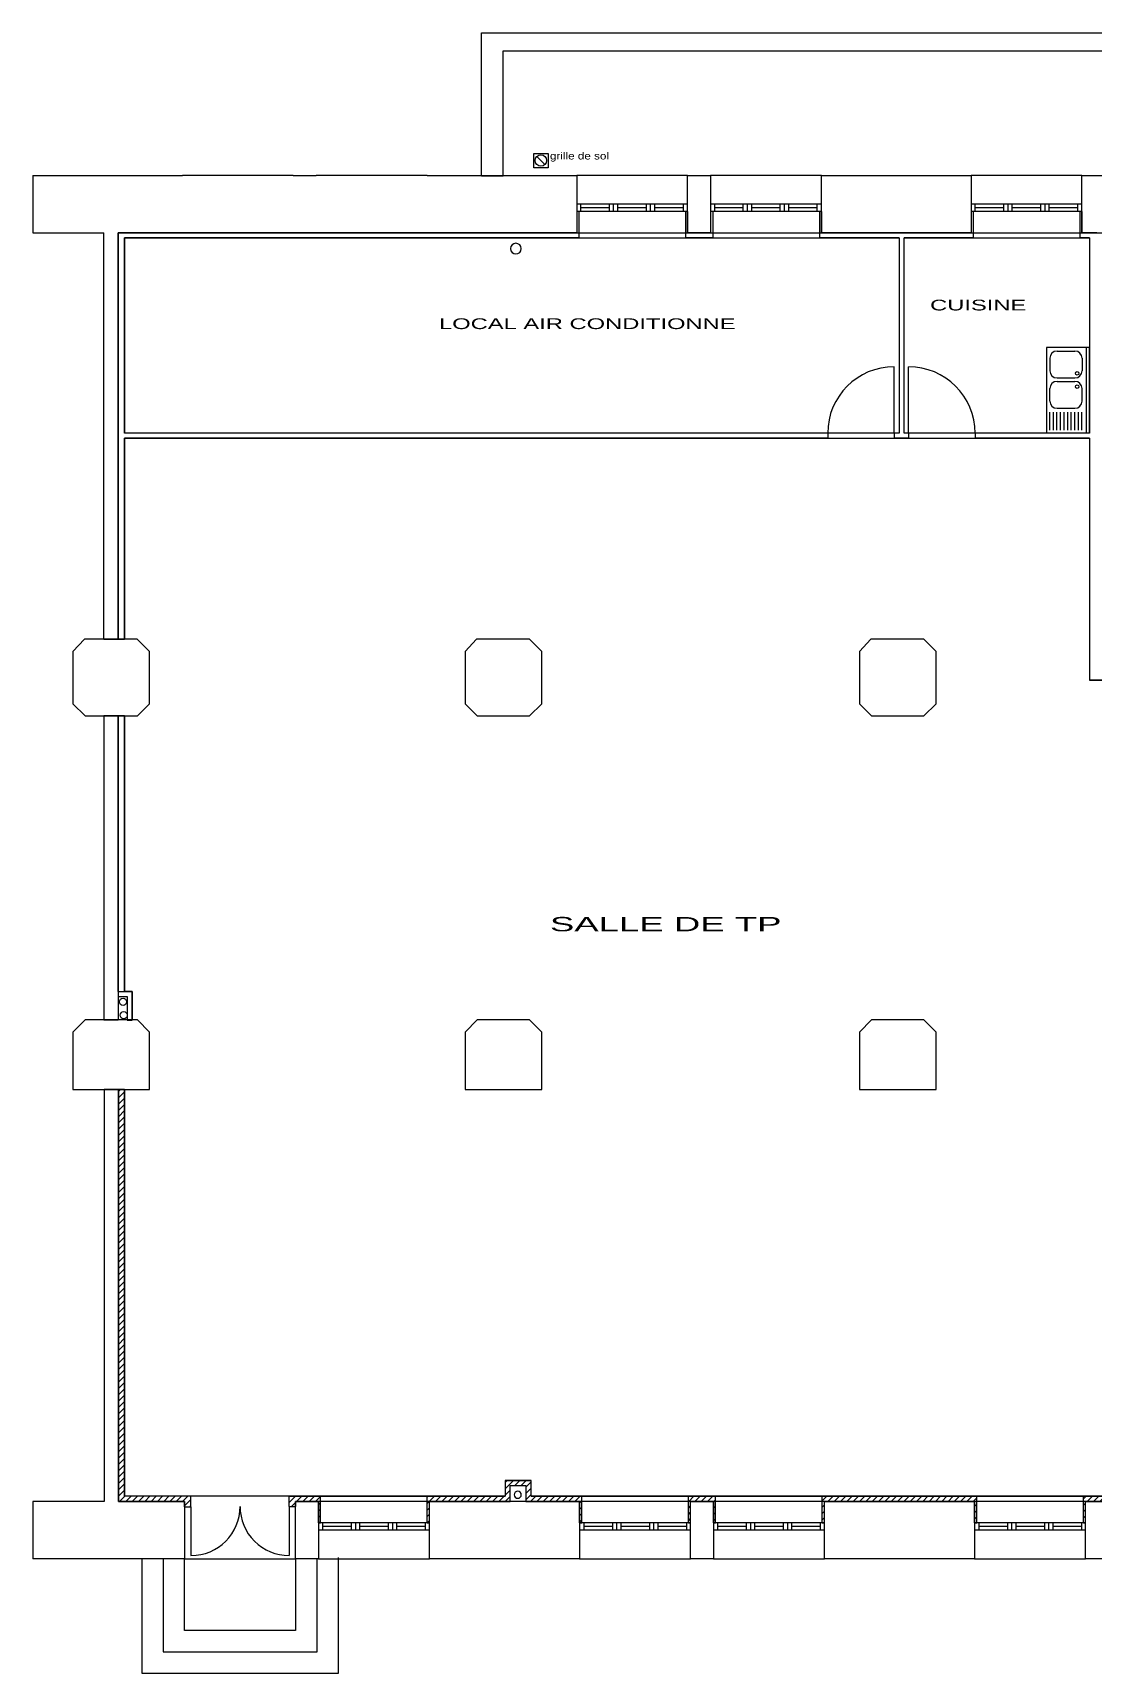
# Model space of a CAD drawing. Extents: x -18.1 to 35.5, y -14.8 to 10.
# Drawn here: x -18.14 to -3.32, y -12.88 to 10.05 of the extents above; entities that cross this region are included whole.
import ezdxf

# ---------------------------------------------------------------- set-up
doc = ezdxf.new("R2010")
doc.units = 0
doc.header["$MEASUREMENT"] = 0
doc.linetypes.add('TRAIT_PLEIN', pattern=[0])
for name, color, linetype in [('CLOISRDC', 2, 'TRAIT_PLEIN'), ('ESCALIERS', 3, 'TRAIT_PLEIN'), ('MURSRDC', 7, 'TRAIT_PLEIN'), ('PORTES', 3, 'TRAIT_PLEIN'), ('SANITAIRE', 6, 'Continuous'), ('SPACES', 150, 'TRAIT_PLEIN'), ('TEXTES', 6, 'TRAIT_PLEIN'), ('VITRE', 1, 'Continuous')]:
    doc.layers.add(name, color=color, linetype=linetype)

msp = doc.modelspace()

# ---------------------------------------------------------------- hatches: boundary and pattern name
at = {"layer": 'CLOISRDC'}
h = msp.add_hatch(dxfattribs=at)
h.set_pattern_fill('ANSI31', color=256, scale=0.5, style=0)
h.paths.add_polyline_path([(-16.862, -4.72), (-16.946, -4.72), (-16.946, -10.48), (-16.021, -10.48), (-16.021, -10.554), (-15.932, -10.554), (-15.932, -10.406), (-16.862, -10.406)])
h = msp.add_hatch(dxfattribs=at)
h.set_pattern_fill('ANSI31', color=256, scale=0.5, style=0)
h.paths.add_polyline_path([(-11.47, -10.257), (-11.252, -10.257), (-11.252, -10.48), (-10.501, -10.48), (-10.501, -10.78), (-10.471, -10.78), (-10.471, -10.406), (-11.18, -10.406), (-11.18, -10.187), (-11.54, -10.187), (-11.54, -10.406), (-12.631, -10.406), (-12.631, -10.78), (-12.601, -10.78), (-12.601, -10.48), (-11.47, -10.48)])
h.paths.add_polyline_path([(-14.121, -10.406), (-14.56, -10.406), (-14.56, -10.55), (-14.471, -10.55), (-14.471, -10.48), (-14.151, -10.48), (-14.151, -10.78), (-14.121, -10.78)])
h = msp.add_hatch(dxfattribs=at)
h.set_pattern_fill('ANSI31', color=256, scale=0.5, style=0)
h.paths.add_polyline_path([(-4.951, -10.406), (-7.111, -10.406), (-7.111, -10.78), (-7.081, -10.78), (-7.081, -10.48), (-4.981, -10.48), (-4.981, -10.78), (-4.951, -10.78)])
h.paths.add_polyline_path([(-3.081, -10.406), (-3.461, -10.406), (-3.461, -10.78), (-3.431, -10.78), (-3.431, -10.48), (-3.111, -10.48), (-3.111, -10.78), (-3.081, -10.78)])
h.paths.add_polyline_path([(-0.906, -10.257), (-0.661, -10.257), (-0.661, -10.187), (-0.976, -10.187), (-0.976, -10.406), (-1.591, -10.406), (-1.591, -10.78), (-1.561, -10.78), (-1.561, -10.48), (-0.906, -10.48)])
h = msp.add_hatch(dxfattribs=at)
h.set_pattern_fill('ANSI31', color=256, scale=0.5, style=0)
h.paths.add_polyline_path([(-8.601, -10.406), (-8.981, -10.406), (-8.981, -10.78), (-8.951, -10.78), (-8.951, -10.48), (-8.631, -10.48), (-8.631, -10.78), (-8.601, -10.78)])

# ---------------------------------------------------------------- linework, layer by layer
for p, q in [((-10.512, 7.55), (-10.542, 7.55)), ((-10.542, 7.55), (-10.542, 7.25)), ((-10.512, 7.55), (-10.512, 7.18)), ((-8.992, 7.55), (-9.022, 7.55)), ((-9.022, 7.55), (-9.022, 7.18)), ((-8.992, 7.55), (-8.992, 7.25)), ((-8.641, 7.55), (-8.671, 7.55)), ((-8.671, 7.55), (-8.671, 7.25)), ((-8.641, 7.55), (-8.641, 7.18)), ((-7.121, 7.55), (-7.151, 7.55)), ((-7.151, 7.55), (-7.151, 7.18)), ((-7.121, 7.55), (-7.121, 7.25)), ((-5.001, 7.55), (-5.031, 7.55)), ((-5.031, 7.55), (-5.031, 7.25)), ((-5.001, 7.55), (-5.001, 7.18)), ((-3.481, 7.55), (-3.511, 7.55)), ((-3.511, 7.55), (-3.511, 7.18)), ((-3.481, 7.55), (-3.481, 7.25)), ((-16.951, 7.25), (-16.951, 1.571)), ((-16.951, 7.25), (-10.542, 7.25)), ((-16.862, 7.18), (-16.862, 4.45)), ((-10.512, 7.18), (-16.862, 7.18)), ((-10.512, 7.18), (-9.022, 7.18)), ((-8.641, 7.18), (-9.022, 7.18)), ((-8.671, 7.25), (-8.992, 7.25)), ((-8.641, 7.18), (-7.151, 7.18)), ((-6.035, 7.18), (-7.151, 7.18)), ((-5.031, 7.25), (-7.121, 7.25)), ((-6.035, 7.18), (-6.035, 4.45)), ((-5.001, 7.18), (-5.965, 7.18)), ((-5.965, 4.45), (-5.965, 7.18)), ((-5.001, 7.18), (-3.511, 7.18)), ((-3.375, 7.18), (-3.511, 7.18)), ((-3.275, 7.25), (-3.481, 7.25)), ((-3.375, 7.18), (-3.375, 4.45)), ((-7.035, 4.45), (-16.862, 4.45)), ((-7.035, 4.38), (-16.862, 4.38)), ((-16.862, 4.38), (-16.862, 1.571)), ((-7.035, 4.45), (-7.035, 4.38)), ((-6.105, 4.45), (-6.105, 4.38)), ((-6.035, 4.45), (-6.105, 4.45)), ((-5.905, 4.38), (-6.105, 4.38)), ((-5.905, 4.45), (-5.965, 4.45)), ((-5.905, 4.45), (-5.905, 4.38)), ((-3.375, 4.45), (-4.975, 4.45)), ((-4.975, 4.45), (-4.975, 4.38)), ((-3.375, 4.38), (-4.975, 4.38)), ((-3.675, 4.38), (-3.375, 4.38)), ((-3.375, 4.38), (-3.375, 1)), ((-16.952, 1.571), (-16.862, 1.571)), ((-0.661, 1), (-3.375, 1)), ((-16.862, 0.5), (-16.952, 0.5)), ((-16.952, 0.5), (-16.952, -3.353)), ((-16.862, 0.5), (-16.862, -3.353)), ((-16.952, -3.353), (-16.862, -3.353)), ((-16.95, -3.354), (-16.95, -3.424)), ((-16.95, -3.354), (-16.752, -3.354)), ((-16.95, -3.424), (-16.822, -3.424)), ((-16.822, -3.424), (-16.822, -3.751)), ((-16.752, -3.354), (-16.752, -3.751)), ((-16.822, -3.751), (-16.752, -3.751)), ((-16.862, -4.72), (-16.946, -4.72)), ((-16.946, -10.48), (-16.946, -4.72)), ((-16.862, -4.72), (-16.862, -10.406)), ((-11.54, -10.187), (-11.18, -10.187)), ((-11.54, -10.187), (-11.54, -10.406)), ((-11.47, -10.48), (-11.47, -10.257)), ((-11.47, -10.257), (-11.252, -10.257)), ((-11.252, -10.257), (-11.252, -10.48)), ((-11.18, -10.406), (-11.18, -10.187)), ((-16.946, -10.48), (-16.021, -10.48)), ((-15.932, -10.406), (-16.862, -10.406)), ((-16.021, -10.554), (-16.021, -10.48)), ((-15.932, -10.554), (-15.932, -10.406)), ((-14.56, -10.55), (-14.56, -10.406)), ((-14.56, -10.406), (-14.121, -10.406)), ((-14.471, -10.48), (-14.151, -10.48)), ((-14.471, -10.48), (-14.471, -10.55)), ((-14.151, -10.78), (-14.151, -10.48)), ((-14.121, -10.78), (-14.121, -10.406)), ((-14.121, -10.406), (-12.631, -10.406)), ((-12.631, -10.78), (-12.631, -10.406)), ((-12.631, -10.406), (-11.54, -10.406)), ((-12.601, -10.48), (-11.47, -10.48)), ((-12.601, -10.78), (-12.601, -10.48)), ((-11.252, -10.48), (-10.501, -10.48)), ((-11.18, -10.406), (-10.471, -10.406)), ((-10.501, -10.78), (-10.501, -10.48)), ((-10.471, -10.78), (-10.471, -10.406)), ((-10.471, -10.406), (-8.981, -10.406)), ((-8.981, -10.78), (-8.981, -10.406)), ((-8.981, -10.406), (-8.601, -10.406)), ((-8.951, -10.78), (-8.951, -10.48)), ((-8.951, -10.48), (-8.631, -10.48)), ((-8.631, -10.78), (-8.631, -10.48)), ((-8.601, -10.78), (-8.601, -10.406)), ((-8.601, -10.406), (-7.111, -10.406)), ((-7.111, -10.78), (-7.111, -10.406)), ((-7.111, -10.406), (-4.951, -10.406)), ((-7.081, -10.48), (-4.981, -10.48)), ((-7.081, -10.78), (-7.081, -10.48)), ((-4.981, -10.78), (-4.981, -10.48)), ((-4.951, -10.78), (-4.951, -10.406)), ((-4.951, -10.406), (-3.461, -10.406)), ((-3.461, -10.78), (-3.461, -10.406)), ((-3.461, -10.406), (-3.081, -10.406)), ((-3.431, -10.48), (-3.111, -10.48)), ((-3.431, -10.78), (-3.431, -10.48)), ((-16.021, -10.554), (-15.932, -10.554)), ((-14.559, -10.55), (-14.471, -10.55)), ((-14.151, -10.78), (-14.121, -10.78)), ((-12.631, -10.78), (-12.601, -10.78)), ((-10.501, -10.78), (-10.471, -10.78)), ((-8.981, -10.78), (-8.951, -10.78)), ((-8.631, -10.78), (-8.601, -10.78)), ((-7.111, -10.78), (-7.081, -10.78)), ((-4.981, -10.78), (-4.951, -10.78)), ((-3.461, -10.78), (-3.431, -10.78))]:
    msp.add_line(p, q, dxfattribs=at)
for centre in [(-16.882, -3.497), (-16.872, -3.684)]:
    msp.add_ellipse(centre, major_axis=(-0.0354, 0.0354), ratio=1, start_param=-0.785398, end_param=5.497787, dxfattribs=at)
at = {"layer": 'ESCALIERS'}
for p, q in [((-16.621, -11.28), (-16.621, -12.88)), ((-16.321, -11.28), (-16.321, -12.58)), ((-16.021, -11.28), (-14.471, -11.28)), ((-16.021, -12.282), (-16.021, -11.28)), ((-14.471, -11.28), (-14.471, -12.282)), ((-14.171, -12.58), (-14.171, -11.28)), ((-13.871, -12.88), (-13.871, -11.264)), ((-14.471, -12.282), (-16.021, -12.282)), ((-16.321, -12.58), (-14.171, -12.58)), ((-16.621, -12.88), (-13.871, -12.88))]:
    msp.add_line(p, q, dxfattribs=at)
at = {"layer": 'MURSRDC'}
for p, q in [((-11.871, 10.046), (12.499, 10.046)), ((-11.871, 8.046), (-11.871, 10.046)), ((-11.571, 9.796), (12.249, 9.796)), ((-11.571, 8.046), (-11.571, 9.796)), ((-18.142, 8.05), (-18.142, 7.25)), ((-18.142, 8.05), (-16.052, 8.05)), ((-14.502, 8.05), (-16.052, 8.05)), ((-14.502, 8.05), (-14.182, 8.05)), ((-12.632, 8.05), (-14.182, 8.05)), ((-12.632, 8.05), (-10.542, 8.05)), ((-11.871, 8.046), (-11.571, 8.046)), ((-10.542, 8.05), (-10.542, 7.25)), ((-8.992, 8.05), (-10.542, 8.05)), ((-8.992, 8.05), (-8.671, 8.05)), ((-8.992, 7.25), (-8.992, 8.05)), ((-8.671, 8.05), (-8.671, 7.25)), ((-7.121, 8.05), (-8.671, 8.05)), ((-7.121, 8.05), (-5.031, 8.05)), ((-7.121, 7.25), (-7.121, 8.05)), ((-5.031, 8.05), (-5.031, 7.25)), ((-3.481, 8.05), (-5.031, 8.05)), ((-3.481, 8.05), (-3.161, 8.05)), ((-3.481, 7.25), (-3.481, 8.05)), ((-18.142, 7.25), (-17.151, 7.25)), ((-17.151, 1.571), (-17.151, 7.25)), ((-16.951, 1.571), (-16.951, 7.25)), ((-10.542, 7.25), (-16.951, 7.25)), ((-10.542, 7.25), (-8.992, 7.25)), ((-8.992, 7.25), (-8.671, 7.25)), ((-8.671, 7.25), (-7.121, 7.25)), ((-7.121, 7.25), (-5.031, 7.25)), ((-5.031, 7.25), (-3.481, 7.25)), ((-3.481, 7.25), (-3.161, 7.25)), ((-3.375, 7.25), (-3.275, 7.25)), ((-17.42, 1.571), (-17.581, 1.4)), ((-17.581, 1.4), (-17.581, 0.67)), ((-16.682, 1.571), (-17.42, 1.571)), ((-17.151, 1.571), (-16.951, 1.571)), ((-16.682, 1.571), (-16.511, 1.4)), ((-16.511, 0.67), (-16.511, 1.4)), ((-11.94, 1.571), (-12.101, 1.4)), ((-12.101, 1.4), (-12.101, 0.67)), ((-11.201, 1.57), (-11.94, 1.571)), ((-11.201, 1.57), (-11.031, 1.4)), ((-11.031, 0.67), (-11.031, 1.4)), ((-6.43, 1.571), (-6.591, 1.4)), ((-6.591, 1.4), (-6.591, 0.67)), ((-5.691, 1.57), (-6.43, 1.571)), ((-5.521, 1.4), (-5.691, 1.57)), ((-5.521, 0.67), (-5.521, 1.4)), ((-17.581, 0.67), (-17.411, 0.5)), ((-17.411, 0.5), (-16.681, 0.5)), ((-16.951, 0.5), (-17.151, 0.5)), ((-17.151, 0.5), (-17.151, -3.75)), ((-16.951, 0.5), (-16.951, -3.75)), ((-16.681, 0.5), (-16.511, 0.67)), ((-12.101, 0.67), (-11.931, 0.5)), ((-11.931, 0.5), (-11.201, 0.5)), ((-11.201, 0.5), (-11.031, 0.67)), ((-6.591, 0.67), (-6.421, 0.5)), ((-6.421, 0.5), (-5.691, 0.5)), ((-5.691, 0.5), (-5.521, 0.67)), ((-17.581, -3.92), (-17.411, -3.75)), ((-16.681, -3.75), (-17.411, -3.75)), ((-17.151, -3.75), (-16.951, -3.75)), ((-16.511, -3.92), (-16.681, -3.75)), ((-11.931, -3.75), (-12.101, -3.92)), ((-11.201, -3.75), (-11.931, -3.75)), ((-11.031, -3.92), (-11.201, -3.75)), ((-6.421, -3.75), (-6.591, -3.92)), ((-5.691, -3.75), (-6.421, -3.75)), ((-5.521, -3.92), (-5.691, -3.75)), ((-17.581, -3.92), (-17.581, -4.72)), ((-16.511, -4.72), (-16.511, -3.92)), ((-12.101, -3.92), (-12.101, -4.72)), ((-11.031, -4.72), (-11.031, -3.92)), ((-6.591, -3.92), (-6.591, -4.72)), ((-5.521, -4.72), (-5.521, -3.92)), ((-17.581, -4.72), (-16.511, -4.72)), ((-16.946, -4.72), (-17.146, -4.72)), ((-17.146, -4.72), (-17.146, -10.48)), ((-16.946, -4.72), (-16.946, -10.48)), ((-12.101, -4.72), (-11.031, -4.72)), ((-6.591, -4.72), (-5.521, -4.72)), ((-18.142, -10.48), (-18.142, -11.28)), ((-17.146, -10.48), (-18.142, -10.48)), ((-16.021, -10.48), (-16.946, -10.48)), ((-16.021, -10.48), (-16.021, -11.28)), ((-14.151, -10.48), (-14.471, -10.48)), ((-14.471, -11.28), (-14.471, -10.48)), ((-14.151, -10.48), (-14.151, -11.28)), ((-12.601, -10.48), (-14.151, -10.48)), ((-10.501, -10.48), (-12.601, -10.48)), ((-12.601, -11.28), (-12.601, -10.48)), ((-10.501, -10.48), (-10.501, -11.28)), ((-8.951, -10.48), (-10.501, -10.48)), ((-8.631, -10.48), (-8.951, -10.48)), ((-8.951, -11.28), (-8.951, -10.48)), ((-8.631, -10.48), (-8.631, -11.28)), ((-7.081, -10.48), (-8.631, -10.48)), ((-4.981, -10.48), (-7.081, -10.48)), ((-7.081, -11.28), (-7.081, -10.48)), ((-4.981, -10.48), (-4.981, -11.28)), ((-3.431, -10.48), (-4.981, -10.48)), ((-3.111, -10.48), (-3.431, -10.48)), ((-3.431, -11.28), (-3.431, -10.48)), ((-16.021, -11.28), (-18.142, -11.28)), ((-14.151, -11.28), (-14.471, -11.28)), ((-14.151, -11.28), (-12.601, -11.28)), ((-10.501, -11.28), (-12.601, -11.28)), ((-10.501, -11.28), (-8.951, -11.28)), ((-8.631, -11.28), (-8.951, -11.28)), ((-8.631, -11.28), (-7.081, -11.28)), ((-4.981, -11.28), (-7.081, -11.28)), ((-4.981, -11.28), (-3.431, -11.28)), ((-3.111, -11.28), (-3.431, -11.28))]:
    msp.add_line(p, q, dxfattribs=at)
for centre, major_axis, start_param, end_param in [((-11.392, 7.03), (0.053, 0.053), 0.785398, 7.068583), ((-11.366, -10.386), (-0.0354, 0.0354), -0.785398, 5.497787)]:
    msp.add_ellipse(centre, major_axis=major_axis, ratio=1, start_param=start_param, end_param=end_param, dxfattribs=at)
at = {"layer": 'PORTES'}
for p, q in [((-6.105, 4.45), (-6.105, 5.38)), ((-5.905, 4.45), (-5.905, 5.38)), ((-15.932, -10.554), (-15.932, -11.236)), ((-14.56, -10.55), (-14.56, -11.236))]:
    msp.add_line(p, q, dxfattribs=at)
for centre, start, end in [((-6.105, 4.45), 90, 180), ((-5.905, 4.45), 0, 90)]:
    msp.add_arc(centre, 0.93, start, end, dxfattribs=at)
for centre, start_param, end_param in [((-15.932, -10.55), 3.926991, 5.497787), ((-14.56, -10.55), 2.356194, 3.926991)]:
    msp.add_ellipse(centre, major_axis=(0.485, 0.485), ratio=1, start_param=start_param, end_param=end_param, dxfattribs=at)
at = {"layer": 'SANITAIRE'}
for p, q in [((-11.142, 8.361), (-10.942, 8.361)), ((-11.142, 8.161), (-11.142, 8.361)), ((-11.098, 8.317), (-10.985, 8.204)), ((-10.942, 8.361), (-10.942, 8.161)), ((-10.942, 8.161), (-11.142, 8.161)), ((-3.375, 5.65), (-3.975, 5.65)), ((-3.975, 5.65), (-3.975, 4.45)), ((-3.83, 5.598), (-3.58, 5.598)), ((-3.425, 5.65), (-3.425, 4.45)), ((-3.375, 4.45), (-3.375, 5.65)), ((-3.93, 5.498), (-3.93, 5.323)), ((-3.48, 5.498), (-3.48, 5.323)), ((-3.93, 4.898), (-3.93, 5.074)), ((-3.83, 5.223), (-3.58, 5.223)), ((-3.83, 5.174), (-3.58, 5.174)), ((-3.48, 4.898), (-3.48, 5.074)), ((-3.931, 4.495), (-3.931, 4.745)), ((-3.881, 4.495), (-3.881, 4.745)), ((-3.831, 4.495), (-3.831, 4.745)), ((-3.83, 4.798), (-3.58, 4.798)), ((-3.781, 4.495), (-3.781, 4.745)), ((-3.731, 4.495), (-3.731, 4.745)), ((-3.681, 4.495), (-3.681, 4.745)), ((-3.631, 4.495), (-3.631, 4.745)), ((-3.581, 4.495), (-3.581, 4.745)), ((-3.531, 4.495), (-3.531, 4.745)), ((-3.481, 4.495), (-3.481, 4.745)), ((-3.375, 4.45), (-3.975, 4.45)), ((-3.375, 4.45), (-3.975, 4.45)), ((-3.375, 4.45), (-3.975, 4.45)), ((-3.375, 4.45), (-3.975, 4.45))]:
    msp.add_line(p, q, dxfattribs=at)
for centre, radius in [((-11.042, 8.261), 0.08), ((-3.549, 5.288), 0.0246), ((-3.549, 5.1), 0.0246)]:
    msp.add_circle(centre, radius, dxfattribs=at)
for centre, start, end in [((-3.83, 5.498), 90, 180), ((-3.58, 5.498), 0, 90), ((-3.83, 5.323), 180, 270), ((-3.58, 5.323), 270, 0), ((-3.83, 5.074), 90, 180), ((-3.58, 5.074), 0, 90), ((-3.83, 4.898), 180, 270), ((-3.58, 4.898), 270, 0)]:
    msp.add_arc(centre, 0.1, start, end, dxfattribs=at)
at = {"layer": 'SPACES'}
for points in [[(-16.862, 7.18), (-6.035, 7.18), (-6.035, 4.45), (-16.862, 4.45), (-16.862, 7.18)], [(-5.965, 7.18), (-3.375, 7.18), (-3.375, 4.45), (-5.965, 4.45), (-5.965, 7.18)], [(-16.862, 4.38), (-3.375, 4.38), (-3.375, 1), (-0.661, 1)], [(-0.976, -10.406), (-11.18, -10.406), (-11.18, -10.187), (-11.54, -10.187), (-11.54, -10.406), (-16.862, -10.406), (-16.862, -4.72), (-16.511, -4.72), (-16.511, -3.92), (-16.681, -3.75), (-16.752, -3.75), (-16.752, -3.354), (-16.862, -3.353), (-16.862, 0.5), (-16.681, 0.5), (-16.511, 0.67), (-16.511, 1.4), (-16.682, 1.571), (-16.862, 1.571), (-16.862, 4.38)]]:
    msp.add_lwpolyline(points, dxfattribs=at)
at = {"layer": 'VITRE'}
for p, q in [((-8.992, 7.65), (-10.543, 7.65)), ((-10.484, 7.55), (-10.484, 7.65)), ((-10.085, 7.6), (-10.484, 7.6)), ((-10.085, 7.55), (-10.085, 7.65)), ((-10.026, 7.55), (-10.026, 7.65)), ((-9.967, 7.55), (-9.967, 7.65)), ((-9.568, 7.6), (-9.967, 7.6)), ((-9.568, 7.55), (-9.568, 7.65)), ((-9.509, 7.55), (-9.509, 7.65)), ((-9.45, 7.55), (-9.45, 7.65)), ((-9.051, 7.6), (-9.45, 7.6)), ((-9.051, 7.55), (-9.051, 7.65)), ((-7.121, 7.65), (-8.672, 7.65)), ((-8.613, 7.55), (-8.613, 7.65)), ((-8.214, 7.6), (-8.613, 7.6)), ((-8.214, 7.55), (-8.214, 7.65)), ((-8.155, 7.55), (-8.155, 7.65)), ((-8.096, 7.55), (-8.096, 7.65)), ((-7.697, 7.6), (-8.096, 7.6)), ((-7.697, 7.55), (-7.697, 7.65)), ((-7.638, 7.55), (-7.638, 7.65)), ((-7.579, 7.55), (-7.579, 7.65)), ((-7.18, 7.6), (-7.579, 7.6)), ((-7.18, 7.55), (-7.18, 7.65)), ((-3.481, 7.65), (-5.032, 7.65)), ((-4.973, 7.55), (-4.973, 7.65)), ((-4.574, 7.6), (-4.973, 7.6)), ((-4.574, 7.55), (-4.574, 7.65)), ((-4.515, 7.55), (-4.515, 7.65)), ((-4.456, 7.55), (-4.456, 7.65)), ((-4.057, 7.6), (-4.456, 7.6)), ((-4.057, 7.55), (-4.057, 7.65)), ((-3.998, 7.55), (-3.998, 7.65)), ((-3.939, 7.55), (-3.939, 7.65)), ((-3.54, 7.6), (-3.939, 7.6)), ((-3.54, 7.55), (-3.54, 7.65)), ((-8.992, 7.55), (-10.542, 7.55)), ((-7.121, 7.55), (-8.671, 7.55)), ((-3.481, 7.55), (-5.031, 7.55)), ((-12.601, -10.88), (-14.152, -10.88)), ((-12.601, -10.78), (-14.151, -10.78)), ((-14.093, -10.78), (-14.093, -10.88)), ((-13.694, -10.83), (-14.093, -10.83)), ((-13.694, -10.78), (-13.694, -10.88)), ((-13.635, -10.78), (-13.635, -10.88)), ((-13.576, -10.78), (-13.576, -10.88)), ((-13.177, -10.83), (-13.576, -10.83)), ((-13.177, -10.78), (-13.177, -10.88)), ((-13.118, -10.78), (-13.118, -10.88)), ((-13.059, -10.78), (-13.059, -10.88)), ((-12.66, -10.83), (-13.059, -10.83)), ((-12.66, -10.78), (-12.66, -10.88)), ((-8.951, -10.88), (-10.502, -10.88)), ((-8.951, -10.78), (-10.501, -10.78)), ((-10.443, -10.78), (-10.443, -10.88)), ((-10.044, -10.83), (-10.443, -10.83)), ((-10.044, -10.78), (-10.044, -10.88)), ((-9.985, -10.78), (-9.985, -10.88)), ((-9.926, -10.78), (-9.926, -10.88)), ((-9.527, -10.83), (-9.926, -10.83)), ((-9.527, -10.78), (-9.527, -10.88)), ((-9.468, -10.78), (-9.468, -10.88)), ((-9.409, -10.78), (-9.409, -10.88)), ((-9.01, -10.83), (-9.409, -10.83)), ((-9.01, -10.78), (-9.01, -10.88)), ((-7.081, -10.88), (-8.632, -10.88)), ((-7.081, -10.78), (-8.631, -10.78)), ((-8.573, -10.78), (-8.573, -10.88)), ((-8.174, -10.83), (-8.573, -10.83)), ((-8.174, -10.78), (-8.174, -10.88)), ((-8.115, -10.78), (-8.115, -10.88)), ((-8.056, -10.78), (-8.056, -10.88)), ((-7.657, -10.83), (-8.056, -10.83)), ((-7.657, -10.78), (-7.657, -10.88)), ((-7.598, -10.78), (-7.598, -10.88)), ((-7.539, -10.78), (-7.539, -10.88)), ((-7.14, -10.83), (-7.539, -10.83)), ((-7.14, -10.78), (-7.14, -10.88)), ((-3.431, -10.88), (-4.982, -10.88)), ((-3.431, -10.78), (-4.981, -10.78)), ((-4.923, -10.78), (-4.923, -10.88)), ((-4.524, -10.83), (-4.923, -10.83)), ((-4.524, -10.78), (-4.524, -10.88)), ((-4.465, -10.78), (-4.465, -10.88)), ((-4.406, -10.78), (-4.406, -10.88)), ((-4.007, -10.83), (-4.406, -10.83)), ((-4.007, -10.78), (-4.007, -10.88)), ((-3.948, -10.78), (-3.948, -10.88)), ((-3.889, -10.78), (-3.889, -10.88)), ((-3.49, -10.83), (-3.889, -10.83)), ((-3.49, -10.78), (-3.49, -10.88))]:
    msp.add_line(p, q, dxfattribs=at)

# ---------------------------------------------------------------- texts
at = {"layer": 'TEXTES'}
for s, height, width, p in [('grille de sol', 0.1, 1.220308, (-10.916, 8.276)), ('CUISINE', 0.15, 1.6525, (-5.604, 6.166)), ('LOCAL AIR CONDITIONNE', 0.15, 1.6525, (-12.466, 5.906)), ('SALLE DE TP', 0.2, 1.909555, (-10.916, -2.511))]:
    msp.add_text(s, height=height, dxfattribs=dict(at, width=width)).set_placement(p)

doc.saveas('drawing.dxf')
